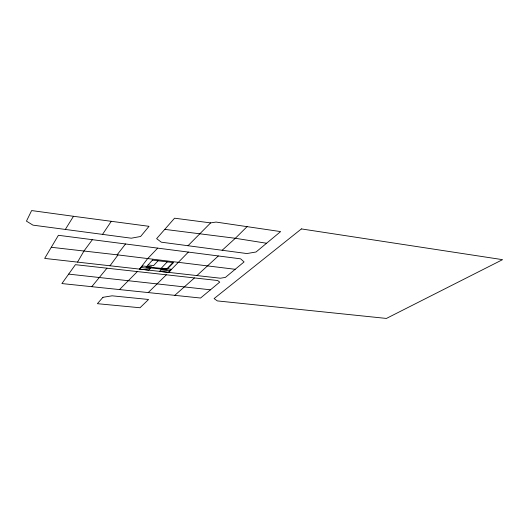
<?xml version="1.0" encoding="UTF-8"?>
<svg xmlns="http://www.w3.org/2000/svg" width="529" height="529" viewBox="0 0 529 529"><rect width="100%" height="100%" fill="white"/><g stroke="black" fill="none" stroke-linecap="round" stroke-linejoin="round"><path stroke-width="0.79" d="M77.532 262.113L220.408 278.221L225.407 277.401L244.074 261.921L240.642 258.84L58.408 235.293L44.667 258.41L77.532 262.113L83.946 251.024L92.37 239.683M65.318 229.441L73.491 216.288L149.019 226.319L140.615 236.483L131.285 238.202L32.983 225.142L26.45 221.142L31.628 210.568L73.491 216.288M102.533 234.38L111.282 221.314M68.664 274.115L75.402 264.679L217.657 280.515L219.74 282.102L200.564 298.032L61.9 283.57L68.664 274.115L210.476 289.806M109.999 265.776L118.02 254.925L235.193 269.294M139.603 269.116L147.518 258.78L157.715 248.121M117.101 254.819L125.532 243.968M106.964 268.196L91.768 286.685M158.039 260.771L153.602 265.604L148.087 264.963M161.12 268.355L167.27 261.875M172.923 262.549L166.721 268.997L146.533 266.689M188.364 252.088L168.526 272.375M137.368 271.582L119.521 289.575M188 245.727L210.621 222.894L216.037 222.068L280.621 231.596L256.036 251.996L246.904 253.55L161.272 242.176L156.63 238.639L174.563 218.199L210.621 222.894M247.202 226.524L235.339 238.281L222.173 250.27M166.357 274.802L148.232 292.577M218.338 255.963L196.914 275.576M194.454 277.93L174.788 295.341M51.253 247.274L118.02 254.925M141.025 267.522L150.17 268.573M161.028 269.816L169.981 270.841M164.764 229.368L235.339 238.281L266.57 243.254M102.943 297.305L97.382 303.686L140.013 307.752L148.556 299.48L112.122 295.817L102.943 297.305M142.42 265.942L139.643 269.089L148.748 270.121L151.605 267.006L142.42 265.942M152.451 260.103L145.944 267.343L166.642 269.724L173.525 262.622L152.451 260.103M162.509 268.263L159.566 271.357L168.48 272.369L171.495 269.307L162.509 268.263M301.391 228.918L214.093 298.574L217.353 300.908L386.415 318.432L502.55 259.66L301.391 228.918"/></g></svg>
